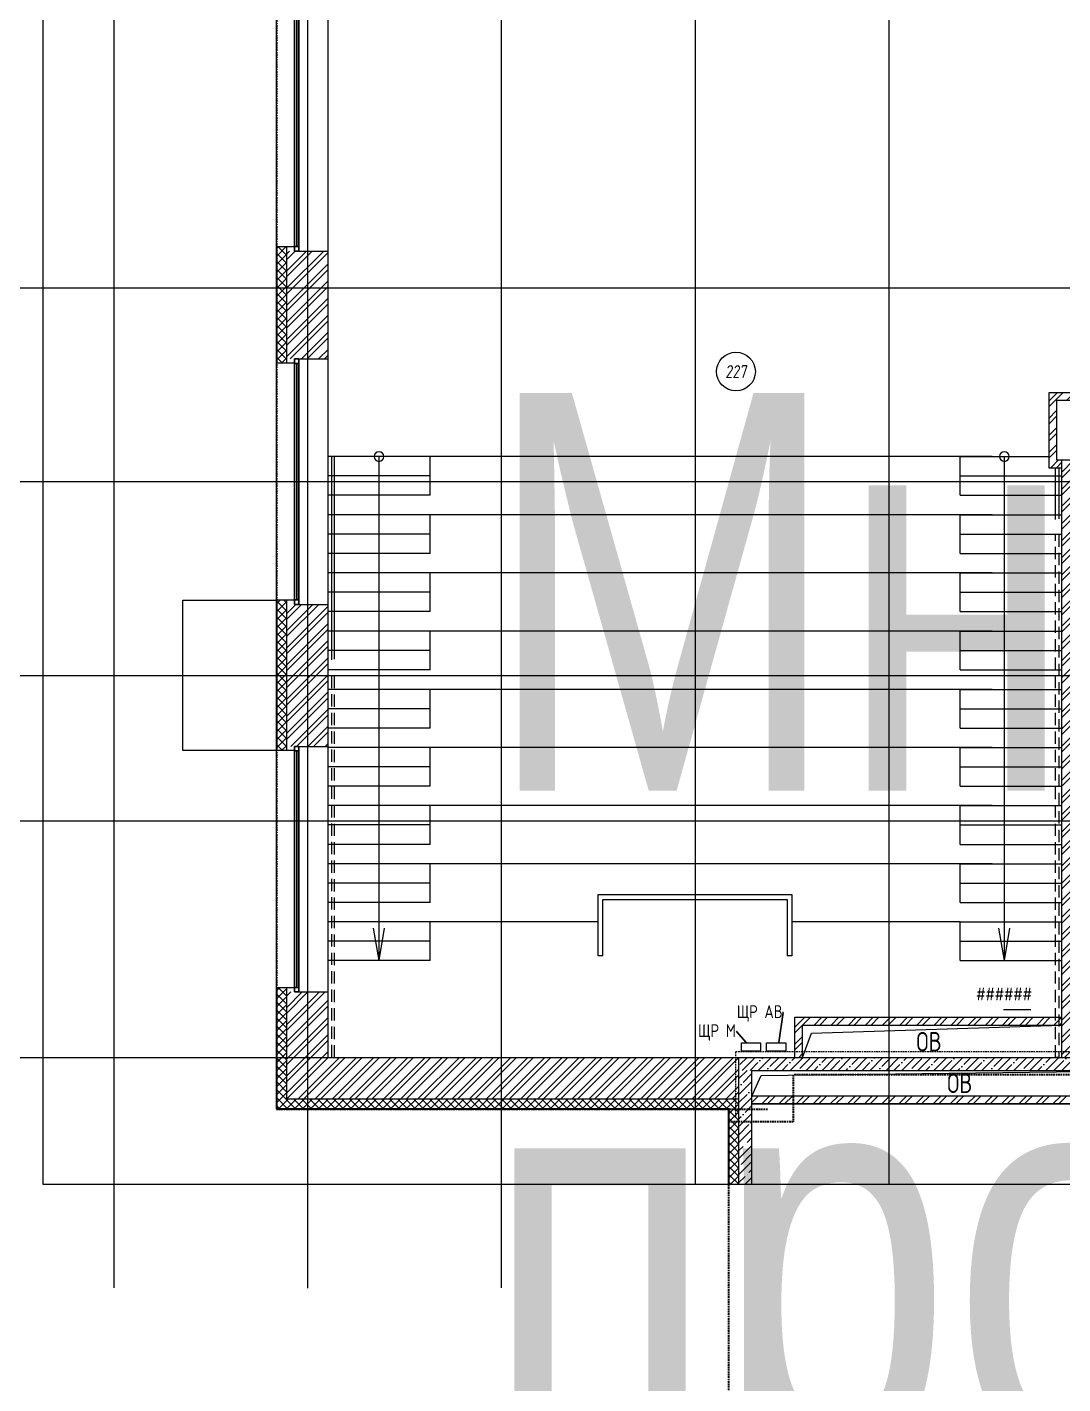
# Model space of a CAD drawing. Header units: millimetres. Extents: x -610846 to 2504857, y -1998781 to 285903.
# Drawn here: x 536216 to 552249, y 61920 to 82925 of the extents above; entities that cross this region are included whole.
import ezdxf
from ezdxf import colors
from ezdxf.entities.mleader import LeaderData, LeaderLine
from ezdxf.enums import TextEntityAlignment as Align
from ezdxf.math import Vec2, Vec3

# ---------------------------------------------------------------- set-up
doc = ezdxf.new("R2018")
doc.units = ezdxf.units.MM
for name, pattern in [('CENTER', [50.8, 31.75, -6.35, 6.35, -6.35]), ('DASHED', [0.75, 0.5, -0.25]), ('HIDDEN2', [4.7625, 3.175, -1.5875]), ('Штрих', [6.35, 3.175, -3.175])]:
    doc.linetypes.add(name, pattern=pattern)
doc.layers.get('0').update_dxf_attribs({"lineweight": 25})
doc.layers.add('АР_Граница ПБ', color=7, linetype='Continuous', lineweight=53, true_color=0xf60404)
for name, color, linetype, lineweight in [('АР_Лестницы', 6, 'Continuous', 13), ('АР_Лестницы ограждения', 62, 'Continuous', 13), ('АР_Маркер экспликации', 239, 'Continuous', 13), ('АР_Навесной фасад', 250, 'Continuous', 5), ('АР_Номер помещения', 230, 'Continuous', 9), ('АР_Окна', 142, 'Continuous', 5), ('АР_Отметки', 7, 'Continuous', 5), ('АР_Перегородки_кирпич_Штрих', 244, 'Continuous', 5), ('АР_Помещения_площадь', 173, 'Continuous', 5), ('АР_Сущ Несущая стена', 250, 'Continuous', 50), ('АР_тонкая линия', 250, 'Continuous', 0), ('АР_Утеплитель', 250, 'Continuous', 13), ('АР_Штриховка кирпич', 250, 'Continuous', 9), ('АР_Штриховка монолит', 29, 'Continuous', 9)]:
    doc.layers.add(name, color=color, linetype=linetype, lineweight=lineweight)
doc.layers.add('АР_Названия помещений', color=124, linetype='Continuous', lineweight=5, plot=False)
for name, color, linetype in [('АР_новое окно', 160, 'Continuous'), ('АР_ОСИ', 7, 'Continuous'), ('АР_Отверстия', 250, 'Continuous'), ('АР_ПЕРЕГОРОДКИ КИРПИЧ', 7, 'Continuous')]:
    doc.layers.add(name, color=color, linetype=linetype)
doc.layers.add('АР_Площадь контур', color=7, linetype='Continuous', lineweight=30, true_color=0xff9ee7, plot=False)
doc.styles.add('ICOCPEUR', font='isocpeur.ttf')
doc.styles.add('ISOCPEUR', font='isocpeur.ttf')
doc.styles.get("Standard").update_dxf_attribs({"font": 'GOST.TTF'})
doc.styles.add('Архитект', font='isocpeur.ttf', dxfattribs={"width": 0.8, "oblique": 8})
pattern_1 = [(45, (-410691.34, 149110.67), (-132.58252, 132.58252), []), (45, (-410602.96, 149110.67), (-132.58252, 132.58252), [])]

# ---------------------------------------------------------------- blocks, each defined once
blk = doc.blocks.new('*U547')
at = {"layer": 'АР_новое окно', "lineweight": 20}
for p, q in [((0, 3800), (-70, 3800)), ((0, 0), (-70, 0))]:
    blk.add_line(p, q, dxfattribs=at)
at = {"layer": 'АР_новое окно'}
for p, q in [((-70, 3800), (-70, 0)), ((-70, 0), (-70, 3800)), ((0, 3800), (0, 0)), ((0, 3730), (-70, 3730)), ((-35, 3730), (-35, 70)), ((0, 70), (-70, 70))]:
    blk.add_line(p, q, dxfattribs=at)
blk = doc.blocks.new('_DotSmall')
at = {"color": 0, "linetype": 'ByBlock', "const_width": 0.5}
blk.add_lwpolyline([(-0.0625, 0, 1), (0.0625, 0, 1)], format="xyb", close=True, dxfattribs=at)
blk = doc.blocks.new('АР_Кружок_1.1')
at = {"color": 0, "linetype": 'ByBlock', "lineweight": -2}
blk.add_circle((0, 0), 75, dxfattribs=at)
blk = doc.blocks.new('*U540')
at = {"color": 0, "linetype": 'ByBlock', "lineweight": -2}
for q in [(-500, 85), (-500, -85)]:
    blk.add_line((0, 0), q, dxfattribs=at)
blk = doc.blocks.new('*U559')
at = {"color": 0, "linetype": 'ByBlock', "lineweight": -2}
blk.add_lwpolyline([(-78.04, 0), (0, 0)], dxfattribs=at)
at = {"color": 0, "linetype": 'ByBlock', "lineweight": -2, "xscale": 0.01, "yscale": 0.01, "zscale": 0.01, "rotation": 179.9999999999999}
for name, p in [('*U540', (-78.04, 0)), ('АР_Кружок_1.1', (0, 0))]:
    blk.add_blockref(name, p, dxfattribs=at)
blk = doc.blocks.new('*U556')
at = {"color": 0, "linetype": 'ByBlock', "lineweight": -2}
blk.add_lwpolyline([(-78.04, 0), (0, 0)], dxfattribs=at)
at = {"color": 0, "linetype": 'ByBlock', "lineweight": -2, "xscale": 0.01, "yscale": 0.01, "zscale": 0.01, "rotation": 179.9999999999999}
for name, p in [('*U540', (-78.04, 0)), ('АР_Кружок_1.1', (0, 0))]:
    blk.add_blockref(name, p, dxfattribs=at)
blk = doc.blocks.new('*U554')
at = {"layer": 'АР_Номер помещения', "color": 7}
blk.add_circle((-11526, 10720), 300, dxfattribs=at)
at = {"layer": 'АР_Помещения_площадь', "color": 7}
blk.add_line((-6963, 837), (-7386, 837), dxfattribs=at)
at = {"color": 7, "style": 'Архитект', "oblique": 8, "width": 0.8, "flags": 1}
blk.add_attdef('КАТЕГОРИЯ', (-499, -2092), '', height=200, dxfattribs=at)
at = {"layer": 'АР_Номер помещения', "color": 7, "style": 'Архитект', "oblique": 8, "width": 0.8}
blk.add_attdef('НОМЕР_ПОМЕЩЕНИЯ', text='', height=200, dxfattribs=at).set_placement((-11526, 10720), align=Align.MIDDLE_CENTER)
at = {"layer": 'АР_Помещения_площадь', "color": 7, "lineweight": 30, "width": 0.7, "flags": 104}
blk.add_attdef('ИМЯ_ПОМЕЩЕНИЯ', text='', height=300, dxfattribs=at).set_placement((-400, 10236), align=Align.MIDDLE_CENTER)
at = {"layer": 'АР_Помещения_площадь', "color": 7, "style": 'Архитект', "oblique": 8, "width": 0.8}
blk.add_attdef('ПЛОЩАДЬ_ПОМЕЩЕНИЯ', text='', height=200, dxfattribs=at).set_placement((-6958, 1083), align=Align.MIDDLE_RIGHT)
blk = doc.blocks.new('*U552')
at = {"layer": 'АР_Граница ПБ', "color": 18, "linetype": 'DASHED', "lineweight": 30, "ltscale": 50, "true_color": 0x000000}
blk.add_lwpolyline([(5716, 10401, 0.157896), (8648, 16439), (38244, 16439), (38244, 19569), (41754, 19569), (41754, 30409), (15745, 30409), (15745, 33919), (6404, 33919), (6404, 30409), (-756, 30409), (-756, 33409), (-11596, 33409), (-11596, 29855, 0.334723), (-20031, 21409), (-23596, 21409), (-23596, 7563), (-17656, 7568), (-17656, -16340), (-10047, -16340)], format="xyb", dxfattribs=at)
blk.add_lwpolyline([(46579, -32636), (46579, -14766), (36079, -14766), (36079, -10801), (1694, -10801), (1694, -10805), (133, -10805), (133, -15811), (-9657, -15811), (-9657, -16538), (-10656, -16538), (-10656, -32636)], dxfattribs=at)

msp = doc.modelspace()

# ---------------------------------------------------------------- hatches: boundary and pattern name
at = {"layer": 'АР_Перегородки_кирпич_Штрих', "lineweight": 9, "ltscale": 100, "transparency": 33554687}
h = msp.add_hatch(dxfattribs=at)
h.set_pattern_fill('ANSI32', color=256, scale=500)
h.set_pattern_definition([(45, (-536221.09, 113181.77), (-132.58252, 132.58252), []), (45, (-536132.7, 113181.77), (-132.58252, 132.58252), [])])
h.paths.add_polyline_path([(552755.3, 78568.6), (556155.7, 78568.7), (556155.7, 78688.7), (552635.3, 78688.6), (552635.3, 77264.2), (552030.4, 77264.2), (552030.4, 76103.6), (552235.1, 76103.6), (552235.1, 76223.6), (552150.4, 76223.6), (552150.4, 77144.2), (552635.3, 77144.2), (552635.3, 76223.6), (552755.3, 76223.6)])
h = msp.add_hatch(dxfattribs=at)
h.set_pattern_fill('ANSI32', color=256, scale=500)
h.set_pattern_definition([(45, (-540756.02, 104212.06), (-132.58252, 132.58252), []), (45, (-540667.64, 104212.06), (-132.58252, 132.58252), [])])
h.paths.add_polyline_path([(548220.4, 67474.9), (549220.3, 67475.4), (552235.1, 67475.9), (552235.1, 67595.9), (549340.3, 67595.4), (548100.3, 67594.9), (548100.3, 66973.6), (548220.3, 66973.6)])
at = {"layer": 'АР_Перегородки_кирпич_Штрих', "lineweight": 9, "ltscale": 100}
h = msp.add_hatch(dxfattribs=at)
h.set_pattern_fill('ANSI32', color=256, scale=500)
h.set_pattern_definition([(45, (-414704.1, 139431.58), (-132.58252, 132.58252), []), (45, (-414615.71, 139431.58), (-132.58252, 132.58252), [])])
h.paths.add_polyline_path([(553810.7, 66373.9), (547435.3, 66373.9), (547435.3, 66253.9), (553810.3, 66254.8), (553809.9, 66253.9)])
at = {"layer": 'АР_Утеплитель', "lineweight": 9, "ltscale": 100}
h = msp.add_hatch(dxfattribs=at)
h.set_pattern_fill('ANSI37', color=256, scale=700)
h.set_pattern_definition([(45, (-435804.835, 113615.7), (-61.871843, 61.871843), []), (135, (-435804.835, 113615.7), (-61.871843, -61.871843), [])])
h.paths.add_polyline_path([(540235.1, 79523.6), (540235.1, 77723.6), (540085.1, 77723.6), (540085.1, 79523.6)])
h = msp.add_hatch(dxfattribs=at)
h.set_pattern_fill('ANSI37', color=256, scale=700)
h.set_pattern_definition([(45, (-435804.835, 107615.7), (-61.871843, 61.871843), []), (135, (-435804.835, 107615.7), (-61.871843, -61.871843), [])])
h.paths.add_polyline_path([(540235.1, 74053.6), (540235.1, 71723.6), (540085.1, 71723.6), (540085.1, 74053.6)])
h = msp.add_hatch(dxfattribs=at)
h.set_pattern_fill('ANSI37', color=256, scale=700)
h.set_pattern_definition([(45, (-404111.31, 88647.09), (-61.871843, 61.871843), []), (135, (-404111.31, 88647.09), (-61.871843, -61.871843), [])])
h.paths.add_polyline_path([(547085.3, 65010.4), (547235.3, 65010.4), (547235.3, 66333.6), (540235.1, 66333.6), (540235.1, 68053.6), (540085.1, 68053.6), (540085.1, 66183.6), (547085.3, 66183.6)])
at = {"layer": 'АР_Штриховка кирпич', "lineweight": 9, "ltscale": 100}
h = msp.add_hatch(dxfattribs=at)
h.set_pattern_fill('ANSI32', color=256, scale=500)
h.set_pattern_definition(pattern_1)
h.paths.add_polyline_path([(540875.1, 79458.6), (540235.1, 79458.6), (540235.1, 77788.6), (540875.1, 77788.6)])
h = msp.add_hatch(dxfattribs=at)
h.set_pattern_fill('ANSI32', color=256, scale=500)
h.set_pattern_definition(pattern_1)
h.paths.add_polyline_path([(552875.1, 76223.6), (552235.1, 76223.6), (552235.3, 66973.6), (552875.3, 66973.5), (552875.1, 75582.7), (552875.1, 75584.4)])
h = msp.add_hatch(dxfattribs=at)
h.set_pattern_fill('ANSI32', color=256, scale=500)
h.set_pattern_definition(pattern_1)
h.paths.add_polyline_path([(540875.1, 73988.6), (540235.1, 73988.6), (540235.1, 71788.6), (540875.1, 71788.6)])
h = msp.add_hatch(dxfattribs=at)
h.set_pattern_fill('ANSI32', color=256, scale=500)
h.set_pattern_definition(pattern_1)
h.paths.add_polyline_path([(540875.1, 67988.6), (540235.1, 67988.6), (540235.1, 66333.5), (547235.3, 66333.6), (547235.3, 66973.6), (540875.2, 66973.6)])
at = {"layer": 'АР_Штриховка монолит', "lineweight": 9, "ltscale": 100}
h = msp.add_hatch(dxfattribs=at)
h.set_pattern_fill('ANSI35', color=256, scale=700)
h.set_pattern_definition([(45, (-410402.49, 151256.61), (-123.743687, 123.743687), []), (45, (-410278.75, 151256.61), (-123.743687, 123.743687), [218.75, -43.75, 0, -43.75])])
h.paths.add_polyline_path([(547235.3, 66773.6), (557850.3, 66773.6), (557850.3, 66973.6), (547235.3, 66973.6)])
h = msp.add_hatch(dxfattribs=at)
h.set_pattern_fill('ANSI35', color=256, scale=700)
h.set_pattern_definition([(45, (-410602.49, 149493.45), (-123.743687, 123.743687), []), (45, (-410478.75, 149493.45), (-123.743687, 123.743687), [218.75, -43.75, 0, -43.75])])
h.paths.add_polyline_path([(547235.3, 65010.4), (547435.3, 65010.4), (547435.3, 66773.6), (547235.3, 66773.6)])

# ---------------------------------------------------------------- linework, layer by layer
at = {"lineweight": 9, "elevation": 0}
for points in [[(547569.7, 67201), (547569.7, 67072.6), (547272.6, 67072.6), (547272.6, 67201)], [(547958.9, 67201), (547958.9, 67072.6), (547661.8, 67072.6), (547661.8, 67201)]]:
    msp.add_lwpolyline(points, close=True, dxfattribs=at)
at = {"layer": 'Defpoints', "color": 18, "lineweight": 9, "ltscale": 100, "true_color": 0x000000}
msp.add_lwpolyline([(546355.3, 92913.3), (536460.7, 92913.3), (536460.7, 65010.4), (564753.9, 65010.4), (564753.9, 92913.3), (546475.3, 92913.3)], dxfattribs=at)
at = {"layer": 'АР_Граница ПБ', "linetype": 'DASHED', "lineweight": 9, "ltscale": 50}
msp.add_lwpolyline([(547184.5, 66059.6), (547184.5, 67064.7), (553357, 67064.7), (553357, 75083.2), (562725.3, 75083.2), (562725.3, 84389.5), (559605.1, 84393), (559605.1, 87323.6), (556475.1, 87323.6), (556475.1, 89541.5, 0.1767541), (563445.7, 92913.3, 0.1748444)], format="xyb", dxfattribs=at)
at = {"layer": 'АР_Лестницы', "color": 18, "lineweight": 9, "ltscale": 50, "true_color": 0x000000}
for p, q in [((542452.6, 76277.3), (540875.1, 76277.3)), ((551155.1, 76277.3), (541655.1, 76277.3)), ((542452.6, 75677.3), (542452.6, 76277.3)), ((550657.7, 76277.3), (551857.7, 76277.3)), ((550657.7, 75677.3), (550657.7, 76277.3)), ((550657.7, 76277.3), (552030.4, 76277.3)), ((542452.6, 75977.3), (540875.1, 75977.3)), ((550657.7, 75977.3), (552235.1, 75977.3)), ((542452.6, 75677.3), (540875.1, 75677.3)), ((542452.6, 75677.3), (540875.1, 75677.3)), ((550657.7, 75677.3), (552235.1, 75677.3)), ((542452.6, 75375.2), (540875.1, 75375.2)), ((551155.1, 75375.2), (541655.1, 75375.2)), ((542452.6, 74775.2), (542452.6, 75375.2)), ((550657.7, 75375.2), (552235.1, 75375.2)), ((550657.7, 74775.2), (550657.7, 75375.2)), ((550657.7, 75375.2), (552235.1, 75375.2)), ((542452.6, 75075.2), (540875.1, 75075.2)), ((550657.7, 75075.2), (552235.1, 75075.2)), ((542452.6, 74775.2), (540875.1, 74775.2)), ((542452.6, 74775.2), (540875.1, 74775.2)), ((550657.7, 74775.2), (552235.1, 74775.2)), ((542452.6, 74475.6), (540875.1, 74475.6)), ((551155.1, 74475.6), (541655.1, 74475.6)), ((542452.6, 73875.6), (542452.6, 74475.6)), ((550657.7, 74475.6), (552235.1, 74475.6)), ((550657.7, 73875.6), (550657.7, 74475.6)), ((550657.7, 74475.6), (552235.1, 74475.6)), ((542452.6, 74175.6), (540875.1, 74175.6)), ((550657.7, 74175.6), (552235.1, 74175.6)), ((542452.6, 73875.6), (540875.1, 73875.6)), ((542075.1, 73875.6), (540875.1, 73875.6)), ((550657.7, 73875.6), (552235.1, 73875.6)), ((542452.6, 73573.6), (540875.1, 73573.6)), ((551155.1, 73573.6), (541655.1, 73573.6)), ((542452.6, 72973.6), (542452.6, 73573.6)), ((550657.7, 73573.6), (552235.1, 73573.6)), ((550657.7, 72973.6), (550657.7, 73573.6)), ((550657.7, 73573.6), (552235.1, 73573.6)), ((542452.6, 73273.6), (540875.1, 73273.6)), ((550657.7, 73273.6), (552235.1, 73273.6)), ((541775.1, 72973.6), (540875.1, 72973.6)), ((542452.6, 72973.6), (540875.1, 72973.6)), ((550657.7, 72973.6), (552235.1, 72973.6)), ((541775.1, 72672.3), (540875.1, 72672.3)), ((551155.1, 72672.3), (541655.1, 72672.3)), ((542452.6, 72072.3), (542452.6, 72672.3)), ((542452.6, 72072.3), (542452.6, 72672.3)), ((550657.7, 72072.3), (550657.7, 72672.3)), ((550657.7, 72072.3), (550657.7, 72672.3)), ((550657.7, 72672.3), (552235.1, 72672.3)), ((542452.6, 72372.3), (540875.1, 72372.3)), ((542452.6, 72372.3), (540875.1, 72372.3)), ((550657.7, 72372.3), (552235.1, 72372.3)), ((550657.7, 72372.3), (552235.1, 72372.3)), ((542452.6, 72072.3), (540875.1, 72072.3)), ((542452.6, 72072.3), (540875.1, 72072.3)), ((550657.7, 72072.3), (552235.1, 72072.3)), ((550657.7, 72072.3), (552235.1, 72072.3)), ((541775.1, 71772.7), (540875.1, 71772.7)), ((541775.1, 71772.7), (540875.1, 71772.7)), ((551155.1, 71772.7), (541655.1, 71772.7)), ((542452.6, 71172.7), (542452.6, 71772.7)), ((542452.6, 71172.7), (542452.6, 71772.7)), ((550657.7, 71172.7), (550657.7, 71772.7)), ((550657.7, 71772.7), (552235.1, 71772.7)), ((550657.7, 71172.7), (550657.7, 71772.7)), ((550657.7, 71772.7), (552235.1, 71772.7)), ((542452.6, 71472.7), (540875.1, 71472.7)), ((542452.6, 71472.7), (540875.1, 71472.7)), ((550657.7, 71472.7), (552235.1, 71472.7)), ((550657.7, 71472.7), (552235.1, 71472.7)), ((542452.6, 71172.7), (540875.1, 71172.7)), ((542452.6, 71172.7), (540875.1, 71172.7)), ((550657.7, 71172.7), (552235.1, 71172.7)), ((550657.7, 71172.7), (552235.1, 71172.7)), ((541775.1, 70873.1), (540875.1, 70873.1)), ((551155.1, 70873.1), (541655.1, 70873.1)), ((542452.6, 70273.1), (542452.6, 70873.1)), ((542452.6, 70273.1), (542452.6, 70873.1)), ((550657.7, 70273.1), (550657.7, 70873.1)), ((550657.7, 70873.1), (552235.1, 70873.1)), ((550657.7, 70273.1), (550657.7, 70873.1)), ((550657.7, 70873.1), (552235.1, 70873.1)), ((542452.6, 70573.1), (540875.1, 70573.1)), ((550657.7, 70573.1), (552235.1, 70573.1)), ((542452.6, 70273.1), (540875.1, 70273.1)), ((542452.6, 70273.1), (540875.1, 70273.1)), ((550657.7, 70273.1), (552235.1, 70273.1)), ((550657.7, 70273.1), (552235.1, 70273.1)), ((541775.1, 69973.6), (540875.1, 69973.6)), ((541775.1, 69973.6), (540875.1, 69973.6)), ((551155.1, 69973.6), (541655.1, 69973.6)), ((542452.6, 69373.6), (542452.6, 69973.6)), ((542452.6, 69373.6), (542452.6, 69973.6)), ((550657.7, 69373.6), (550657.7, 69973.6)), ((550657.7, 69973.6), (552235.1, 69973.6)), ((550657.7, 69373.6), (550657.7, 69973.6)), ((550657.7, 69973.6), (552235.1, 69973.6)), ((542452.6, 69673.6), (540875.1, 69673.6)), ((542452.6, 69673.6), (540875.1, 69673.6)), ((550657.7, 69673.6), (552235.1, 69673.6)), ((550657.7, 69673.6), (552235.1, 69673.6)), ((542452.6, 69373.6), (540875.1, 69373.6)), ((542452.6, 69373.6), (540875.1, 69373.6)), ((550657.7, 69373.6), (552235.1, 69373.6)), ((550657.7, 69373.6), (552235.1, 69373.6)), ((542452.6, 69073.6), (540875.1, 69073.6)), ((545055.1, 69073.6), (542152.6, 69073.6)), ((542452.6, 68473.6), (542452.6, 69073.6)), ((545055.1, 69073.6), (542452.6, 69073.6)), ((542452.6, 68473.6), (542452.6, 69073.6)), ((550657.7, 69073.6), (548055.1, 69073.6)), ((550657.7, 68473.6), (550657.7, 69073.6)), ((550657.7, 69073.6), (552235.1, 69073.6)), ((550657.7, 68473.6), (550657.7, 69073.6)), ((550657.7, 69073.6), (552235.1, 69073.6)), ((542452.6, 68773.6), (540875.1, 68773.6)), ((542452.6, 68773.6), (540875.1, 68773.6)), ((550657.7, 68773.6), (552235.1, 68773.6)), ((550657.7, 68773.6), (552235.1, 68773.6)), ((548055.1, 68546.1), (547980.1, 68546.1)), ((542452.6, 68473.6), (540875.1, 68473.6)), ((550657.7, 68473.6), (552235.1, 68473.6)), ((550657.7, 68473.6), (552235.1, 68473.6))]:
    msp.add_line(p, q, dxfattribs=at)
at = {"layer": 'АР_Лестницы', "color": 18, "linetype": 'Штрих', "lineweight": 9, "ltscale": 50, "true_color": 0x000000}
for p, q in [((541775.1, 72672.3), (540875.1, 72672.3)), ((550657.7, 72672.3), (552235.1, 72672.3)), ((541775.1, 70873.1), (540875.1, 70873.1)), ((542452.6, 70573.1), (541252.6, 70573.1)), ((550657.7, 70573.1), (552235.1, 70573.1)), ((545130.1, 68546.1), (545055.1, 68546.1))]:
    msp.add_line(p, q, dxfattribs=at)
at = {"layer": 'АР_Лестницы', "linetype": 'Штрих', "lineweight": 9, "ltscale": 50}
msp.add_line((551155.1, 72672.3), (541655.1, 72672.3), dxfattribs=at)
at = {"layer": 'АР_Лестницы', "lineweight": 9, "ltscale": 50}
for p, q in [((551155.1, 71772.7), (541655.1, 71772.7)), ((551155.1, 70873.1), (541655.1, 70873.1)), ((551155.1, 69973.6), (541655.1, 69973.6))]:
    msp.add_line(p, q, dxfattribs=at)
at = {"layer": 'АР_Лестницы', "color": 18, "lineweight": 9, "ltscale": 50, "true_color": 0x000000}
for points in [[(545055.1, 68546.1), (545055.1, 69496.1), (548055.1, 69496.1), (548055.1, 68546.1)], [(545130.1, 68546.1), (545130.1, 69421.1), (547980.1, 69421.1), (547980.1, 68546.1)]]:
    msp.add_lwpolyline(points, dxfattribs=at)
at = {"layer": 'АР_Лестницы ограждения', "color": 18, "lineweight": 9, "ltscale": 100, "true_color": 0x000000}
for points in [[(540975.1, 73141.5), (540975.1, 76277.3), (540925.1, 76277.3), (540925.1, 73132)], [(552135.1, 75301.5), (552135.1, 76103.6), (552185.1, 76103.6), (552185.1, 75311)]]:
    msp.add_lwpolyline(points, dxfattribs=at)
at = {"layer": 'АР_Лестницы ограждения', "linetype": 'HIDDEN2', "lineweight": 9, "ltscale": 60}
for points in [[(552185.1, 75070.5), (552185.1, 66973.6), (552135.1, 66973.6), (552135.1, 75060.1)], [(540925.1, 72882), (540925.1, 66973.6), (540975.1, 66973.6), (540975.1, 72892.5)]]:
    msp.add_lwpolyline(points, dxfattribs=at)
at = {"layer": 'АР_Навесной фасад', "lineweight": 9, "ltscale": 100}
for p, q in [((540075.1, 66173.6), (547075.3, 66173.6)), ((540085.1, 66183.6), (547085.3, 66183.6)), ((547075.3, 65010.4), (547075.3, 66173.6)), ((547085.3, 65010.4), (547085.3, 66183.6))]:
    msp.add_line(p, q, dxfattribs=at)
for points in [[(540235.1, 79523.6), (540075.1, 79523.6)], [(540235.1, 77723.6), (540075.1, 77723.6)], [(540235.1, 74053.6), (540075.1, 74053.6)], [(540235.1, 71723.6), (540075.1, 71723.6)], [(540235.1, 68053.6), (540075.1, 68053.6)]]:
    msp.add_lwpolyline(points, dxfattribs=at)
at = {"layer": 'АР_новое окно', "lineweight": 9, "ltscale": 100}
for p, q in [((540075.1, 66173.6), (540075.1, 90468.6)), ((540085.1, 77723.6), (540085.1, 79523.6)), ((540085.1, 71723.6), (540085.1, 74053.6)), ((540085.1, 66183.6), (540085.1, 68053.6))]:
    msp.add_line(p, q, dxfattribs=at)
at = {"layer": 'АР_Окна', "lineweight": 9, "ltscale": 100}
for p, q in [((540875.1, 79458.6), (540875.1, 83258.6)), ((540875.1, 73988.6), (540875.1, 77788.6)), ((540875.1, 67988.6), (540875.1, 71788.6))]:
    msp.add_line(p, q, dxfattribs=at)
at = {"layer": 'АР_ОСИ', "linetype": 'CENTER', "lineweight": 9, "ltscale": 1000}
for p, q in [((537555.3, 95157.7), (537555.3, 62918.7)), ((540555.3, 95152.2), (540555.3, 62918.7)), ((543555.3, 95157.7), (543555.3, 62918.7)), ((546555.3, 95152.2), (546555.3, 65010.4)), ((549555.3, 95152.2), (549555.3, 65010.4)), ((530116.7, 78888.6), (564753.9, 78888.6)), ((530116.7, 75888.6), (564753.9, 75888.6)), ((530116.7, 72888.6), (564753.9, 72888.6)), ((530116.7, 70638.6), (564753.9, 70638.6)), ((530116.8, 66973.6), (540875.1, 66973.6))]:
    msp.add_line(p, q, dxfattribs=at)
at = {"layer": 'АР_ПЕРЕГОРОДКИ КИРПИЧ', "lineweight": 9, "ltscale": 100}
for points in [[(552635.3, 77264.2), (552030.4, 77264.2), (552030.4, 76103.6), (552235.1, 76103.6)], [(552635.3, 77144.2), (552150.4, 77144.2), (552150.4, 76223.6), (552235.1, 76223.6)], [(548100.3, 66973.6), (548100.3, 67595.9), (552235.1, 67595.9)], [(548220.3, 66973.6), (548220.3, 67475.9), (552235.1, 67475.9)], [(553810.3, 66373.9), (547435.3, 66373.9)], [(553810.3, 66253.9), (547435.3, 66253.9)]]:
    msp.add_lwpolyline(points, dxfattribs=at)
at = {"layer": 'АР_Площадь контур', "lineweight": 9}
msp.add_lwpolyline([(547435.3, 65010.4), (547435.3, 66253.9), (553810.3, 66253.9), (553810.3, 65010.4)], dxfattribs=at)
at = {"layer": 'АР_Сущ Несущая стена', "color": 4, "lineweight": 9, "ltscale": 100}
for p, q in [((540354.1, 79458.6), (540354.1, 83258.6)), ((540354.1, 73988.6), (540354.1, 77788.6)), ((540354.1, 67988.6), (540354.1, 71788.6))]:
    msp.add_line(p, q, dxfattribs=at)
at = {"layer": 'АР_Сущ Несущая стена', "lineweight": 9, "ltscale": 100}
for p, q in [((540235.1, 77723.6), (540235.1, 79523.6)), ((540354.1, 79523.6), (540235.1, 79523.6)), ((540354.1, 79458.6), (540354.1, 79523.6)), ((540354.1, 79458.6), (540875.1, 79458.6)), ((540875.1, 77788.6), (540875.1, 79458.6)), ((540354.1, 77723.6), (540235.1, 77723.6)), ((540354.1, 77788.6), (540875.1, 77788.6)), ((540354.1, 77788.6), (540875.1, 77788.6)), ((540354.1, 77788.6), (540875.1, 77788.6)), ((540354.1, 77723.6), (540354.1, 77788.6)), ((552235.1, 76223.6), (558045.3, 76223.6)), ((552235.1, 66973.6), (552235.1, 76223.6)), ((540235.1, 71723.6), (540235.1, 74053.6)), ((540354.1, 74053.6), (540235.1, 74053.6)), ((540354.1, 73988.6), (540354.1, 74053.6)), ((540354.1, 73988.6), (540875.1, 73988.6)), ((540354.1, 73988.6), (540875.1, 73988.6)), ((540354.1, 71723.6), (540235.1, 71723.6)), ((540354.1, 71788.6), (540875.1, 71788.6)), ((540354.1, 71788.6), (540875.1, 71788.6)), ((540354.1, 71723.6), (540354.1, 71788.6)), ((540235.1, 66333.6), (540235.1, 68053.6)), ((540354.1, 68053.6), (540235.1, 68053.6)), ((540354.1, 67988.6), (540354.1, 68053.6)), ((540354.1, 67988.6), (540875.1, 67988.6)), ((540354.1, 67988.6), (540875.1, 67988.6)), ((540875.1, 66973.6), (540875.1, 67988.6)), ((540875.1, 66973.6), (557850.3, 66973.6)), ((547235.3, 65010.4), (547235.3, 66973.6)), ((547435.3, 65010.4), (547435.3, 66773.6)), ((547435.3, 66773.6), (553810.3, 66773.6)), ((540235.1, 66333.6), (547235.3, 66333.6))]:
    msp.add_line(p, q, dxfattribs=at)
at = {"layer": 'АР_Сущ Несущая стена', "color": 18, "lineweight": 9, "ltscale": 100, "true_color": 0x000000}
msp.add_line((540875.1, 71788.6), (540875.1, 73988.6), dxfattribs=at)
at = {"layer": 'АР_тонкая линия', "lineweight": 9, "ltscale": 100}
for points in [[(548220.3, 66973.6), (548358.1, 67351.2), (552235.1, 67475.9)], [(547435.3, 66373.9), (547577.5, 66695.9), (553810.3, 66773.5)]]:
    msp.add_lwpolyline(points, dxfattribs=at)
at = {"layer": 'АР_Утеплитель', "lineweight": 9, "ltscale": 0.25}
msp.add_lwpolyline([(540075.1, 71723.6), (538625, 71723.7), (538625.2, 74053.7), (540075.1, 74053.6)], dxfattribs=at)
msp.add_lwpolyline([(540075.1, 71723.6), (538625, 71723.7), (538625.2, 74053.7), (540075.1, 74053.6)], dxfattribs=at)

# ---------------------------------------------------------------- block references
at = {"layer": 'Defpoints', "lineweight": 9, "ltscale": 100}
msp.add_blockref('*U552', (557731, 82513.6), dxfattribs=at)
at = {"layer": 'АР_Лестницы', "color": 18, "lineweight": 9, "true_color": 0x000000, "xscale": -100, "yscale": 100, "zscale": 100, "rotation": 270}
for name, p in [('*U559', (541663.8, 76277.3)), ('*U556', (551344.1, 76277.3))]:
    msp.add_blockref(name, p, dxfattribs=at)
at = {"layer": 'АР_Маркер экспликации', "color": 7, "lineweight": 9}
ref = msp.add_blockref('*U554', (558714.5, 66872.3), dxfattribs=at)
ref.add_attrib('НОМЕР_ПОМЕЩЕНИЯ', '227', dxfattribs={"layer": 'АР_Номер помещения', "color": 7, "height": 200, "style": 'Архитект', "oblique": 8, "width": 0.8}).set_placement((547188.5, 77591.9), align=Align.MIDDLE_CENTER)
lines = msp.add_mtext('\\W0.8000;Многофункциональное пространство с функцией актового зала (с эстрадой в уровне пола)', dxfattribs={"layer": 'АР_Названия помещений', "insert": (543301, 77259.9), "char_height": 6157.775, "width": 926.94, "attachment_point": 1})
ref.add_attrib('ИМЯ_ПОМЕЩЕНИЯ', '', (543301, 77259.9), dxfattribs={"flags": 104}).embed_mtext(lines)
ref.add_attrib('ПЛОЩАДЬ_ПОМЕЩЕНИЯ', '######', dxfattribs={"layer": 'АР_Помещения_площадь', "color": 7, "height": 200, "style": 'Архитект', "oblique": 8, "width": 0.8}).set_placement((551756.2, 67955.7), align=Align.MIDDLE_RIGHT)
at = {"layer": 'АР_новое окно', "lineweight": 9, "xscale": -1, "rotation": 180}
for p in [(540424.1, 83258.6), (540424.1, 77788.6), (540424.1, 71788.6)]:
    msp.add_blockref('*U547', p, dxfattribs=at)

# ---------------------------------------------------------------- texts
at = {"layer": 'АР_Отверстия', "lineweight": 9, "ltscale": 100, "char_height": 300, "attachment_point": 5, "line_spacing_factor": 0.7, "style": 'ICOCPEUR'}
for insert in [(550176.3, 67217.7), (550651.4, 66573.7)]:
    msp.add_mtext('\\A1;{\\W0.8;ОВ}', dxfattribs=dict(at, insert=insert))

# ---------------------------------------------------------------- leaders
at = {"lineweight": 9}
ml = msp.add_multileader_mtext('Standard', dxfattribs=at)
ml.set_content('ЩР АВ', color=256)
ml.set_leader_properties()
ml.build(insert=Vec2(0, 0))
ctx = ml.context
ctx.base_point, ctx.char_height, ctx.plane_origin = Vec3(547277.7, 67668.2, 0), 200, Vec3(547596.6, 68144, 0)
ctx.text_align_type = 2
notes = []
notes.append((ctx, [(1, (1, 1, 0), (547918.6, 67668.2, 0), (-1, 0), 8, [(0, [(547849.6, 67203.8, 0)], 0, [])])]))
ctx.mtext.insert, ctx.mtext.alignment, ctx.mtext.flow_direction = Vec3(547908.6, 67782.5, 0), 3, 5
ml = msp.add_multileader_mtext('Standard', dxfattribs=at)
ml.set_content('ЩР М', color=256)
ml.set_leader_properties()
ml.build(insert=Vec2(0, 0))
ctx = ml.context
ctx.base_point, ctx.char_height, ctx.plane_origin = Vec3(546671.6, 67374.4, 0), 200, Vec3(546876, 68141.2, 0)
ctx.text_align_type = 2
notes.append((ctx, [(1, (1, 1, 0), (547198.1, 67374.4, 0), (-1, 0), 8, [(0, [(547347.5, 67201, 0)], 0, [])])]))
ctx.mtext.insert, ctx.mtext.alignment, ctx.mtext.flow_direction = Vec3(547188.1, 67488.8, 0), 3, 5
at = {"layer": 'АР_Отметки', "lineweight": 9}
ml = msp.add_multileader_mtext('Standard', dxfattribs=at)
ml.set_content('+3,950', color=256, style='ISOCPEUR')
ml.set_leader_properties(color=256, linetype='Continuous', lineweight=-1)
ml.set_arrow_properties(name='DOTSMALL')
ml.build(insert=Vec2(0, 0))
ml.multileader.update_dxf_attribs({"has_text_frame": 1, "text_left_attachment_type": 4, "text_right_attachment_type": 4, "dogleg_length": 100, "arrow_head_size": 180})
ctx = ml.context
ctx.base_point, ctx.char_height, ctx.arrow_head_size, ctx.landing_gap_size, ctx.plane_origin = Vec3(559999.5, 82527.4), 250, 180, 50, Vec3(559918.1, 81259.8)
ctx.left_attachment, ctx.right_attachment = 4, 4
notes.append((ctx, [(0, (0, 0, 0), (0, 0), (1, 0), 1, [])]))
ctx.mtext.insert, ctx.mtext.width, ctx.mtext.line_spacing_style, ctx.mtext.flow_direction = Vec3(560049.5, 82860.7), 852.697, 2, 5
ml = msp.add_multileader_mtext('Standard', dxfattribs=at)
ml.set_content('+1,975', color=256, style='ISOCPEUR')
ml.set_leader_properties(color=256, linetype='Continuous', lineweight=-1)
ml.set_arrow_properties(name='DOTSMALL')
ml.build(insert=Vec2(0, 0))
ml.multileader.update_dxf_attribs({"has_text_frame": 1, "text_left_attachment_type": 4, "text_right_attachment_type": 4, "dogleg_length": 100, "arrow_head_size": 180})
ctx = ml.context
ctx.base_point, ctx.char_height, ctx.arrow_head_size, ctx.landing_gap_size, ctx.plane_origin = Vec3(559687.5, 77416.4), 250, 180, 50, Vec3(562819.6, 76244.7)
ctx.left_attachment, ctx.right_attachment = 4, 4
notes.append((ctx, [(0, (0, 0, 0), (0, 0), (1, 0), 1, [])]))
ctx.mtext.insert, ctx.mtext.width, ctx.mtext.line_spacing_style, ctx.mtext.flow_direction = Vec3(559737.5, 77816.4), 852.697, 2, 5
ml = msp.add_multileader_mtext('Standard', dxfattribs=at)
ml.set_content('+2,410', color=256, style='ISOCPEUR')
ml.set_leader_properties(color=256, linetype='Continuous', lineweight=-1)
ml.set_arrow_properties(name='DOTSMALL')
ml.build(insert=Vec2(0, 0))
ml.multileader.update_dxf_attribs({"has_text_frame": 1, "text_left_attachment_type": 4, "text_right_attachment_type": 4, "dogleg_length": 100, "arrow_head_size": 180})
ctx = ml.context
ctx.base_point, ctx.char_height, ctx.arrow_head_size, ctx.landing_gap_size, ctx.plane_origin = Vec3(556605.3, 65983.6), 250, 180, 50, Vec3(554444.1, 65392.3)
ctx.left_attachment, ctx.right_attachment = 4, 4
notes.append((ctx, [(0, (0, 0, 0), (0, 0), (1, 0), 1, [])]))
ctx.mtext.insert, ctx.mtext.width, ctx.mtext.line_spacing_style, ctx.mtext.flow_direction = Vec3(556655.3, 66316.9), 852.697, 2, 5
for ctx, leaders in notes:
    for number, flags, end, landing, length, lines in leaders:
        leader = LeaderData()
        leader.index, (leader.has_last_leader_line, leader.has_dogleg_vector, leader.attachment_direction) = number, flags
        leader.last_leader_point, leader.dogleg_vector, leader.dogleg_length = Vec3(end), Vec3(landing), length
        for number, points, colour, breaks in lines:
            line = LeaderLine()
            line.index, line.vertices, line.color, line.breaks = number, Vec3.list(points), colors.encode_raw_color(colour), breaks
            leader.lines.append(line)
        ctx.leaders.append(leader)

doc.saveas('drawing.dxf')
